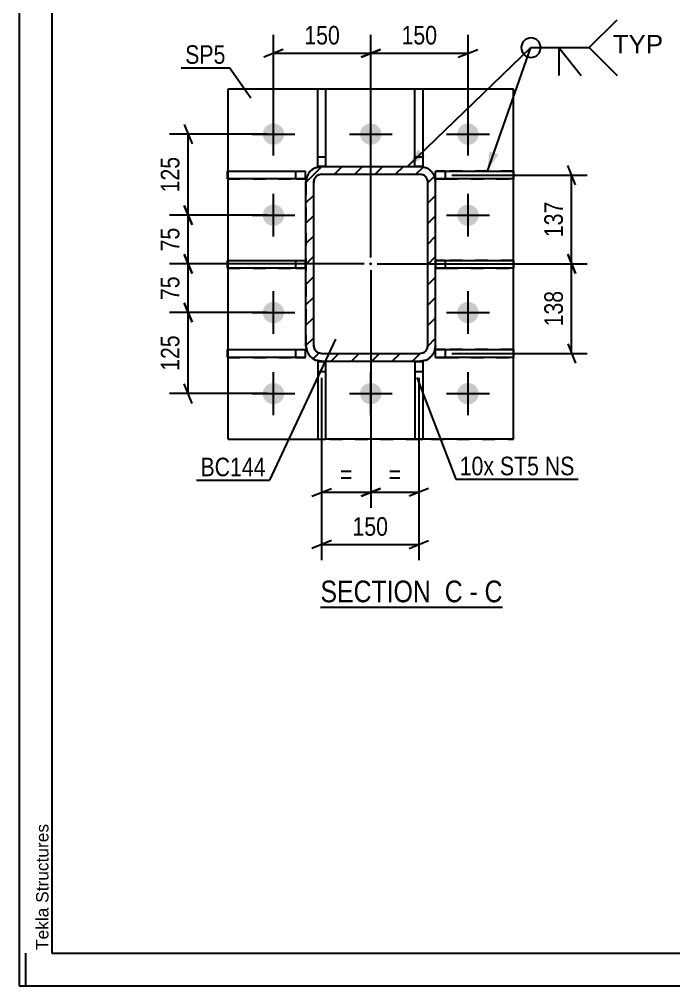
# Model space of a CAD drawing. Header units: millimetres. Extents: x -46 to 795, y -443 to 151.
# Drawn here: x -46.3 to 54.6, y -442.7 to -293.8 of the extents above; entities that cross this region are included whole.
import ezdxf

# ---------------------------------------------------------------- set-up
doc = ezdxf.new("R2010")
doc.units = ezdxf.units.MM
doc.linetypes.add('DXK_LINE_DOT2', pattern=[3.9198, 1.9599, -1.9599])
doc.linetypes.add('DXK_LINE_DOT3', pattern=[5.9187, 2.979, -0.9799, 0.9799, -0.9799])
doc.styles.add('Arial', font='ARIAL.TTF', dxfattribs={"height": 0.2})
doc.styles.add('Arial Narrow', font='ARIALN.TTF', dxfattribs={"height": 0.2})

# ---------------------------------------------------------------- blocks, each defined once
blk = doc.blocks.new('Unknown-761550593-1135')
at = {"color": 5, "linetype": 'Continuous'}
for p, q in [((-46.31, 151.28), (-46.31, -442.72)), ((-41.31, 146.28), (-41.31, -437.72)), ((-45.31, -442.72), (-45.31, -437.72)), ((-41.31, -437.72), (789.69, -437.72)), ((-46.31, -442.72), (794.69, -442.72))]:
    blk.add_line(p, q, dxfattribs=at)
at = {"color": 174, "linetype": 'Continuous', "style": 'Arial'}
blk.add_text('Tekla Structures', height=1.9102, rotation=90, dxfattribs=at).set_placement((-41.81, -437.22))
blk = doc.blocks.new('Unknown-761550593-14 - 15219')
at = {"color": 6, "linetype": 'Continuous'}
blk.add_line((0.15, -384.38), (28.22, -384.38), dxfattribs=at)
at = {"color": 0, "linetype": 'Continuous'}
for points in [[(18.26, -383.63), (18.26, -380.13), (0.15, -380.13), (0.15, -383.63)], [(22.08, -383.63), (22.08, -380.13), (19.31, -380.13), (19.31, -383.63)], [(24.4, -383.63), (24.4, -380.13), (23.13, -380.13), (23.13, -383.63)], [(28.22, -383.63), (28.22, -380.13), (25.45, -380.13), (25.45, -383.63)]]:
    blk.add_wipeout(points, dxfattribs=at)
at = {"color": 7, "linetype": 'Continuous', "style": 'Arial Narrow'}
for s, p in [('SECTION ', (0.15, -383.63)), ('C', (19.31, -383.63)), ('C', (25.45, -383.63)), ('-', (23.13, -383.63))]:
    blk.add_text(s, height=3.34, dxfattribs=at).set_placement(p)
blk = doc.blocks.new('Part-761550593-15275 - 15219')
at = {"color": 2, "linetype": 'Continuous'}
for p, q in [((-14.18, -345.9), (-14.18, -344.7)), ((-14.18, -344.7), (-2.18, -344.7)), ((-2.18, -345.9), (-2.18, -344.7)), ((-2.18, -345.9), (-14.18, -345.9)), ((-2.18, -345.9), (-2.18, -345.9))]:
    blk.add_line(p, q, dxfattribs=at)
at = {"color": 7, "linetype": 'DXK_LINE_DOT2'}
for p, q in [((-14.18, -344.7), (-3.68, -344.7)), ((-3.68, -345.9), (-3.68, -344.7)), ((-3.68, -344.7), (-2.18, -344.7)), ((-14.18, -345.9), (-3.68, -345.9)), ((-3.68, -345.9), (-2.18, -345.9)), ((-2.18, -345.9), (-2.18, -345.9))]:
    blk.add_line(p, q, dxfattribs=at)
blk = doc.blocks.new('Part-761550593-15274 - 15219')
at = {"color": 2, "linetype": 'Continuous'}
for p, q in [((-14.18, -318.4), (-14.18, -317.2)), ((-14.18, -317.2), (-2.18, -317.2)), ((-2.18, -318.4), (-2.18, -317.2)), ((-2.18, -318.4), (-14.18, -318.4)), ((-2.18, -318.4), (-2.18, -318.4))]:
    blk.add_line(p, q, dxfattribs=at)
at = {"color": 7, "linetype": 'DXK_LINE_DOT2'}
for p, q in [((-14.18, -317.2), (-3.68, -317.2)), ((-3.68, -318.4), (-3.68, -317.2)), ((-3.68, -317.2), (-2.18, -317.2)), ((-14.18, -318.4), (-3.68, -318.4)), ((-3.68, -318.4), (-2.18, -318.4)), ((-2.18, -318.4), (-2.18, -318.4))]:
    blk.add_line(p, q, dxfattribs=at)
blk = doc.blocks.new('Part-761550593-15258 - 15219')
at = {"color": 2, "linetype": 'Continuous'}
for p, q in [((-14.1, -304.48), (29.9, -304.48)), ((-14.1, -317.2), (-14.1, -304.48)), ((29.9, -358.48), (29.9, -304.48)), ((-14.1, -330.95), (-14.1, -318.4)), ((-14.1, -344.7), (-14.1, -332.15)), ((-14.1, -358.48), (-14.1, -345.9)), ((-14.1, -358.48), (-0.28, -358.48)), ((-14.1, -358.48), (-14.1, -358.48)), ((14.72, -358.48), (0.92, -358.48)), ((29.9, -358.48), (15.92, -358.48)), ((29.9, -358.48), (29.9, -358.48))]:
    blk.add_line(p, q, dxfattribs=at)
at = {"color": 7, "linetype": 'DXK_LINE_DOT2'}
for p, q in [((-14.1, -304.48), (29.9, -304.48)), ((-14.1, -318.4), (-14.1, -317.2)), ((-14.1, -332.15), (-14.1, -330.95)), ((-14.1, -345.9), (-14.1, -344.7)), ((-14.1, -358.48), (29.9, -358.48)), ((-14.1, -358.48), (-14.1, -358.48)), ((-0.28, -358.48), (0.92, -358.48)), ((15.92, -358.48), (14.72, -358.48)), ((29.9, -358.48), (29.9, -358.48))]:
    blk.add_line(p, q, dxfattribs=at)
blk = doc.blocks.new('Part-761550593-15269 - 15219')
at = {"color": 2, "linetype": 'Continuous'}
for p, q in [((14.72, -346.55), (14.72, -346.55)), ((14.72, -346.55), (14.72, -358.55)), ((14.72, -346.55), (15.92, -346.55)), ((15.92, -346.55), (15.92, -346.55)), ((15.92, -346.55), (15.92, -358.55)), ((15.92, -358.55), (14.72, -358.55))]:
    blk.add_line(p, q, dxfattribs=at)
at = {"color": 7, "linetype": 'DXK_LINE_DOT2'}
for p, q in [((14.72, -346.55), (15.92, -346.55)), ((14.72, -348.05), (15.92, -348.05))]:
    blk.add_line(p, q, dxfattribs=at)
blk = doc.blocks.new('Part-761550593-15270 - 15219')
at = {"color": 2, "linetype": 'Continuous'}
for p, q in [((-0.28, -346.55), (-0.28, -346.55)), ((-0.28, -346.55), (-0.28, -358.55)), ((-0.28, -346.55), (0.92, -346.55)), ((0.92, -346.55), (0.92, -346.55)), ((0.92, -346.55), (0.92, -358.55)), ((0.92, -358.55), (-0.28, -358.55))]:
    blk.add_line(p, q, dxfattribs=at)
at = {"color": 7, "linetype": 'DXK_LINE_DOT2'}
for p, q in [((-0.28, -346.55), (0.92, -346.55)), ((-0.28, -348.05), (0.92, -348.05))]:
    blk.add_line(p, q, dxfattribs=at)
blk = doc.blocks.new('Part-761550593-15271 - 15219')
at = {"color": 2, "linetype": 'Continuous'}
for p, q in [((14.72, -304.48), (15.92, -304.48)), ((14.72, -316.48), (14.72, -304.48)), ((15.92, -304.48), (15.92, -316.48)), ((15.92, -316.48), (15.5, -316.48)), ((15.92, -316.48), (15.92, -316.48))]:
    blk.add_line(p, q, dxfattribs=at)
at = {"color": 7, "linetype": 'DXK_LINE_DOT2'}
for p, q in [((14.72, -314.98), (15.92, -314.98)), ((15.5, -316.48), (14.72, -316.48)), ((15.92, -316.48), (14.72, -316.48)), ((14.72, -316.48), (14.72, -316.48)), ((14.72, -316.48), (14.72, -316.48)), ((15.92, -316.48), (15.92, -316.48))]:
    blk.add_line(p, q, dxfattribs=at)
blk = doc.blocks.new('Part-761550593-15272 - 15219')
at = {"color": 2, "linetype": 'Continuous'}
for p, q in [((-0.28, -304.48), (0.92, -304.48)), ((-0.28, -316.48), (-0.28, -304.48)), ((0.92, -304.48), (0.92, -316.48)), ((-0.28, -316.48), (0.3, -316.48)), ((-0.28, -316.48), (-0.28, -316.48))]:
    blk.add_line(p, q, dxfattribs=at)
at = {"color": 7, "linetype": 'DXK_LINE_DOT2'}
for p, q in [((-0.28, -314.98), (0.92, -314.98)), ((0.92, -316.48), (-0.28, -316.48)), ((-0.28, -316.48), (-0.28, -316.48)), ((0.3, -316.48), (0.92, -316.48)), ((0.92, -316.48), (0.92, -316.48)), ((0.92, -316.48), (0.92, -316.48))]:
    blk.add_line(p, q, dxfattribs=at)
blk = doc.blocks.new('Part-761550593-15273 - 15219')
at = {"color": 2, "linetype": 'Continuous'}
for p, q in [((-14.18, -332.15), (-14.18, -330.95)), ((-14.18, -330.95), (-2.18, -330.95)), ((-2.18, -332.15), (-2.18, -330.95)), ((-2.18, -332.15), (-14.18, -332.15)), ((-2.18, -332.15), (-2.18, -332.15))]:
    blk.add_line(p, q, dxfattribs=at)
at = {"color": 7, "linetype": 'DXK_LINE_DOT2'}
for p, q in [((-14.18, -330.95), (-3.68, -330.95)), ((-3.68, -332.15), (-3.68, -330.95)), ((-3.68, -330.95), (-2.18, -330.95)), ((-14.18, -332.15), (-3.68, -332.15)), ((-3.68, -332.15), (-2.18, -332.15)), ((-2.18, -332.15), (-2.18, -332.15))]:
    blk.add_line(p, q, dxfattribs=at)
blk = doc.blocks.new('Part-761550593-15276 - 15219')
at = {"color": 2, "linetype": 'Continuous'}
for p, q in [((17.9, -330.95), (29.9, -330.95)), ((29.9, -330.95), (29.9, -332.15)), ((29.9, -332.15), (17.9, -332.15))]:
    blk.add_line(p, q, dxfattribs=at)
at = {"color": 7, "linetype": 'DXK_LINE_DOT2'}
for p, q in [((19.4, -330.95), (17.9, -330.95)), ((17.9, -330.95), (17.9, -330.95)), ((17.9, -330.95), (17.9, -332.15)), ((29.9, -330.95), (19.4, -330.95)), ((19.4, -330.95), (19.4, -332.15)), ((17.9, -332.15), (19.4, -332.15)), ((19.4, -332.15), (29.9, -332.15))]:
    blk.add_line(p, q, dxfattribs=at)
blk = doc.blocks.new('Part-761550593-15277 - 15219')
at = {"color": 2, "linetype": 'Continuous'}
for p, q in [((17.9, -317.2), (17.9, -317.2)), ((17.9, -317.2), (29.9, -317.2)), ((17.9, -318.4), (17.9, -317.2)), ((29.9, -317.2), (29.9, -318.4)), ((29.9, -318.4), (17.9, -318.4))]:
    blk.add_line(p, q, dxfattribs=at)
at = {"color": 7, "linetype": 'DXK_LINE_DOT2'}
for p, q in [((19.4, -317.2), (17.9, -317.2)), ((29.9, -317.2), (19.4, -317.2)), ((19.4, -317.2), (19.4, -318.4)), ((17.9, -318.4), (17.9, -318.4)), ((17.9, -318.4), (19.4, -318.4)), ((19.4, -318.4), (29.9, -318.4))]:
    blk.add_line(p, q, dxfattribs=at)
blk = doc.blocks.new('Bolt-761550593-15342 - 15219')
at = {"linetype": 'Continuous'}
for points in [[(-8.75, -311.48), (-8.72, -311.14), (-8.61, -310.81), (-8.44, -310.51), (-8.21, -310.26), (-7.93, -310.05), (-7.61, -309.91), (-7.28, -309.84), (-6.93, -309.84), (-6.59, -309.91), (-6.28, -310.05), (-6, -310.26), (-5.77, -310.51), (-5.6, -310.81), (-5.49, -311.14), (-5.45, -311.48), (-5.49, -311.83), (-5.6, -312.15), (-5.77, -312.45), (-6, -312.71), (-6.28, -312.91), (-6.59, -313.05), (-6.93, -313.12), (-7.28, -313.12), (-7.61, -313.05), (-7.93, -312.91), (-8.21, -312.71), (-8.44, -312.45), (-8.61, -312.15), (-8.72, -311.83)], [(6.25, -311.48), (6.28, -311.14), (6.39, -310.81), (6.56, -310.51), (6.79, -310.26), (7.07, -310.05), (7.39, -309.91), (7.72, -309.84), (8.07, -309.84), (8.41, -309.91), (8.72, -310.05), (9, -310.26), (9.23, -310.51), (9.4, -310.81), (9.51, -311.14), (9.55, -311.48), (9.51, -311.83), (9.4, -312.15), (9.23, -312.45), (9, -312.71), (8.72, -312.91), (8.41, -313.05), (8.07, -313.12), (7.72, -313.12), (7.39, -313.05), (7.07, -312.91), (6.79, -312.71), (6.56, -312.45), (6.39, -312.15), (6.28, -311.83)], [(21.25, -311.48), (21.28, -311.14), (21.39, -310.81), (21.56, -310.51), (21.79, -310.26), (22.07, -310.05), (22.39, -309.91), (22.72, -309.84), (23.07, -309.84), (23.41, -309.91), (23.72, -310.05), (24, -310.26), (24.23, -310.51), (24.4, -310.81), (24.51, -311.14), (24.55, -311.48), (24.51, -311.83), (24.4, -312.15), (24.23, -312.45), (24, -312.71), (23.72, -312.91), (23.41, -313.05), (23.07, -313.12), (22.72, -313.12), (22.39, -313.05), (22.07, -312.91), (21.79, -312.71), (21.56, -312.45), (21.39, -312.15), (21.28, -311.83)], [(-8.75, -323.98), (-8.72, -323.64), (-8.61, -323.31), (-8.44, -323.01), (-8.21, -322.76), (-7.93, -322.55), (-7.61, -322.41), (-7.28, -322.34), (-6.93, -322.34), (-6.59, -322.41), (-6.28, -322.55), (-6, -322.76), (-5.77, -323.01), (-5.6, -323.31), (-5.49, -323.64), (-5.45, -323.98), (-5.49, -324.33), (-5.6, -324.65), (-5.77, -324.95), (-6, -325.21), (-6.28, -325.41), (-6.59, -325.55), (-6.93, -325.62), (-7.28, -325.62), (-7.61, -325.55), (-7.93, -325.41), (-8.21, -325.21), (-8.44, -324.95), (-8.61, -324.65), (-8.72, -324.33)], [(21.25, -323.98), (21.28, -323.64), (21.39, -323.31), (21.56, -323.01), (21.79, -322.76), (22.07, -322.55), (22.39, -322.41), (22.72, -322.34), (23.07, -322.34), (23.41, -322.41), (23.72, -322.55), (24, -322.76), (24.23, -323.01), (24.4, -323.31), (24.51, -323.64), (24.55, -323.98), (24.51, -324.33), (24.4, -324.65), (24.23, -324.95), (24, -325.21), (23.72, -325.41), (23.41, -325.55), (23.07, -325.62), (22.72, -325.62), (22.39, -325.55), (22.07, -325.41), (21.79, -325.21), (21.56, -324.95), (21.39, -324.65), (21.28, -324.33)], [(-8.75, -338.98), (-8.72, -338.64), (-8.61, -338.31), (-8.44, -338.01), (-8.21, -337.76), (-7.93, -337.55), (-7.61, -337.41), (-7.28, -337.34), (-6.93, -337.34), (-6.59, -337.41), (-6.28, -337.55), (-6, -337.76), (-5.77, -338.01), (-5.6, -338.31), (-5.49, -338.64), (-5.45, -338.98), (-5.49, -339.33), (-5.6, -339.65), (-5.77, -339.95), (-6, -340.21), (-6.28, -340.41), (-6.59, -340.55), (-6.93, -340.62), (-7.28, -340.62), (-7.61, -340.55), (-7.93, -340.41), (-8.21, -340.21), (-8.44, -339.95), (-8.61, -339.65), (-8.72, -339.33)], [(21.25, -338.98), (21.28, -338.64), (21.39, -338.31), (21.56, -338.01), (21.79, -337.76), (22.07, -337.55), (22.39, -337.41), (22.72, -337.34), (23.07, -337.34), (23.41, -337.41), (23.72, -337.55), (24, -337.76), (24.23, -338.01), (24.4, -338.31), (24.51, -338.64), (24.55, -338.98), (24.51, -339.33), (24.4, -339.65), (24.23, -339.95), (24, -340.21), (23.72, -340.41), (23.41, -340.55), (23.07, -340.62), (22.72, -340.62), (22.39, -340.55), (22.07, -340.41), (21.79, -340.21), (21.56, -339.95), (21.39, -339.65), (21.28, -339.33)], [(-8.75, -351.48), (-8.72, -351.14), (-8.61, -350.81), (-8.44, -350.51), (-8.21, -350.26), (-7.93, -350.05), (-7.61, -349.91), (-7.28, -349.84), (-6.93, -349.84), (-6.59, -349.91), (-6.28, -350.05), (-6, -350.26), (-5.77, -350.51), (-5.6, -350.81), (-5.49, -351.14), (-5.45, -351.48), (-5.49, -351.83), (-5.6, -352.15), (-5.77, -352.45), (-6, -352.71), (-6.28, -352.91), (-6.59, -353.05), (-6.93, -353.12), (-7.28, -353.12), (-7.61, -353.05), (-7.93, -352.91), (-8.21, -352.71), (-8.44, -352.45), (-8.61, -352.15), (-8.72, -351.83)], [(6.25, -351.48), (6.28, -351.14), (6.39, -350.81), (6.56, -350.51), (6.79, -350.26), (7.07, -350.05), (7.39, -349.91), (7.72, -349.84), (8.07, -349.84), (8.41, -349.91), (8.72, -350.05), (9, -350.26), (9.23, -350.51), (9.4, -350.81), (9.51, -351.14), (9.55, -351.48), (9.51, -351.83), (9.4, -352.15), (9.23, -352.45), (9, -352.71), (8.72, -352.91), (8.41, -353.05), (8.07, -353.12), (7.72, -353.12), (7.39, -353.05), (7.07, -352.91), (6.79, -352.71), (6.56, -352.45), (6.39, -352.15), (6.28, -351.83)], [(21.25, -351.48), (21.28, -351.14), (21.39, -350.81), (21.56, -350.51), (21.79, -350.26), (22.07, -350.05), (22.39, -349.91), (22.72, -349.84), (23.07, -349.84), (23.41, -349.91), (23.72, -350.05), (24, -350.26), (24.23, -350.51), (24.4, -350.81), (24.51, -351.14), (24.55, -351.48), (24.51, -351.83), (24.4, -352.15), (24.23, -352.45), (24, -352.71), (23.72, -352.91), (23.41, -353.05), (23.07, -353.12), (22.72, -353.12), (22.39, -353.05), (22.07, -352.91), (21.79, -352.71), (21.56, -352.45), (21.39, -352.15), (21.28, -351.83)]]:
    blk.add_hatch(color=1, dxfattribs=at).paths.add_polyline_path(points)
at = {"color": 1, "linetype": 'Continuous'}
for p, q in [((-7.1, -314.78), (-7.1, -308.18)), ((7.9, -314.78), (7.9, -308.18)), ((22.9, -314.78), (22.9, -308.18)), ((-10.4, -311.48), (-3.8, -311.48)), ((4.6, -311.48), (11.2, -311.48)), ((19.6, -311.48), (26.2, -311.48)), ((-7.1, -327.28), (-7.1, -320.68)), ((22.9, -327.28), (22.9, -320.68)), ((-10.4, -323.98), (-3.8, -323.98)), ((19.6, -323.98), (26.2, -323.98)), ((-7.1, -342.28), (-7.1, -335.68)), ((22.9, -342.28), (22.9, -335.68)), ((-10.4, -338.98), (-3.8, -338.98)), ((19.6, -338.98), (26.2, -338.98)), ((-7.1, -354.78), (-7.1, -348.18)), ((7.9, -354.78), (7.9, -348.18)), ((22.9, -354.78), (22.9, -348.18)), ((-10.4, -351.48), (-3.8, -351.48)), ((4.6, -351.48), (11.2, -351.48)), ((19.6, -351.48), (26.2, -351.48))]:
    blk.add_line(p, q, dxfattribs=at)
blk = doc.blocks.new('Part-761550593-15278 - 15219')
at = {"color": 2, "linetype": 'Continuous'}
for p, q in [((17.9, -344.7), (17.9, -344.7)), ((17.9, -344.7), (29.9, -344.7)), ((17.9, -345.9), (17.9, -344.7)), ((29.9, -344.7), (29.9, -345.9)), ((29.9, -345.9), (17.9, -345.9))]:
    blk.add_line(p, q, dxfattribs=at)
at = {"color": 7, "linetype": 'DXK_LINE_DOT2'}
for p, q in [((19.4, -344.7), (17.9, -344.7)), ((29.9, -344.7), (19.4, -344.7)), ((19.4, -344.7), (19.4, -345.9)), ((17.9, -345.9), (17.9, -345.9)), ((17.9, -345.9), (19.4, -345.9)), ((19.4, -345.9), (29.9, -345.9))]:
    blk.add_line(p, q, dxfattribs=at)
blk = doc.blocks.new('Part-761550593-15326 - 15219')
at = {"linetype": 'Continuous'}
h = blk.add_hatch(dxfattribs=at)
h.set_pattern_fill('', scale=0.7, style=0, pattern_type=0)
h.set_pattern_definition([(45, (-2.1033, -344.0824), (-1.57154, 1.57154), [])])
h.paths.add_polyline_path([(-2.1, -318.88), (-2.1, -344.08), (-1.92, -345), (-1.4, -345.78), (-0.62, -346.3), (0.3, -346.48), (15.5, -346.48), (16.42, -346.3), (17.19, -345.78), (17.71, -345), (17.9, -344.08), (17.9, -318.88), (17.71, -317.96), (17.19, -317.19), (16.42, -316.67), (15.5, -316.48), (0.3, -316.48), (-0.62, -316.67), (-1.4, -317.19), (-1.92, -317.96)])
h.paths.add_polyline_path([(-0.55, -318.03), (-0.16, -317.77), (0.3, -317.68), (15.5, -317.68), (15.96, -317.77), (16.35, -318.03), (16.61, -318.42), (16.7, -318.88), (16.7, -344.08), (16.61, -344.54), (16.35, -344.93), (15.96, -345.19), (15.5, -345.28), (0.3, -345.28), (-0.16, -345.19), (-0.55, -344.93), (-0.81, -344.54), (-0.9, -344.08), (-0.9, -318.88), (-0.81, -318.42)])
blk.add_hatch(color=30, dxfattribs=at).paths.add_polyline_path([(7.9, -331.58, -1), (7.9, -331.38, -1)])
at = {"color": 7, "linetype": 'DXK_LINE_DOT2'}
for p, q in [((-0.62, -316.67), (0.3, -316.48)), ((0.3, -316.48), (15.5, -316.48)), ((15.5, -316.48), (16.42, -316.67)), ((-2.1, -318.88), (-1.92, -317.96)), ((-0.81, -318.42), (-0.9, -318.88)), ((0.3, -317.68), (-0.16, -317.77)), ((0.3, -317.68), (15.5, -317.68)), ((15.96, -317.77), (15.5, -317.68)), ((16.7, -318.88), (16.61, -318.42)), ((17.71, -317.96), (17.9, -318.88)), ((-2.1, -318.88), (-2.1, -344.08)), ((-0.9, -344.08), (-0.9, -318.88)), ((16.7, -344.08), (16.7, -318.88)), ((17.9, -344.08), (17.9, -318.88)), ((-1.92, -345), (-2.1, -344.08)), ((-0.9, -344.08), (-0.81, -344.54)), ((-0.16, -345.19), (0.3, -345.28)), ((0.3, -345.28), (15.5, -345.28)), ((15.5, -345.28), (15.96, -345.19)), ((16.61, -344.54), (16.7, -344.08)), ((17.9, -344.08), (17.71, -345)), ((0.3, -346.48), (-0.62, -346.3)), ((0.3, -346.48), (15.5, -346.48)), ((16.42, -346.3), (15.5, -346.48))]:
    blk.add_line(p, q, dxfattribs=at)
at = {"color": 2, "linetype": 'Continuous'}
for p, q in [((0.3, -316.48), (-0.62, -316.67)), ((0.3, -316.48), (0.3, -316.48)), ((0.3, -316.48), (15.5, -316.48)), ((15.5, -316.48), (15.5, -316.48)), ((16.42, -316.67), (15.5, -316.48)), ((-1.92, -317.96), (-2.1, -318.88)), ((-0.9, -318.88), (-0.81, -318.42)), ((-0.16, -317.77), (0.3, -317.68)), ((0.3, -317.68), (0.3, -317.68)), ((0.3, -317.68), (15.5, -317.68)), ((15.5, -317.68), (15.5, -317.68)), ((15.5, -317.68), (15.96, -317.77)), ((16.61, -318.42), (16.7, -318.88)), ((17.9, -318.88), (17.71, -317.96)), ((-2.1, -318.88), (-2.1, -318.88)), ((-2.1, -344.08), (-2.1, -318.88)), ((-0.9, -318.88), (-0.9, -318.88)), ((-0.9, -344.08), (-0.9, -318.88)), ((16.7, -318.88), (16.7, -318.88)), ((16.7, -344.08), (16.7, -318.88)), ((17.9, -318.88), (17.9, -318.88)), ((17.9, -344.08), (17.9, -318.88)), ((-2.1, -344.08), (-2.1, -344.08)), ((-2.1, -344.08), (-1.92, -345)), ((-0.9, -344.08), (-0.9, -344.08)), ((-0.81, -344.54), (-0.9, -344.08)), ((0.3, -345.28), (-0.16, -345.19)), ((0.3, -345.28), (0.3, -345.28)), ((0.3, -345.28), (15.5, -345.28)), ((15.96, -345.19), (15.5, -345.28)), ((15.5, -345.28), (15.5, -345.28)), ((16.7, -344.08), (16.61, -344.54)), ((16.7, -344.08), (16.7, -344.08)), ((17.71, -345), (17.9, -344.08)), ((17.9, -344.08), (17.9, -344.08)), ((-0.62, -346.3), (0.3, -346.48)), ((0.3, -346.48), (0.3, -346.48)), ((0.3, -346.48), (15.5, -346.48)), ((15.5, -346.48), (16.42, -346.3)), ((15.5, -346.48), (15.5, -346.48))]:
    blk.add_line(p, q, dxfattribs=at)
at = {"color": 7, "linetype": 'DXK_LINE_DOT3'}
blk.add_line((7.9, -331.48), (7.9, -331.48), dxfattribs=at)
at = {"color": 30, "linetype": 'DXK_LINE_DOT3'}
blk.add_line((7.9, -331.48), (7.9, -331.48), dxfattribs=at)
at = {"color": 30, "linetype": 'Continuous'}
blk.add_circle((7.9, -331.48), 0.1, dxfattribs=at)
at = {"color": 7, "linetype": 'DXK_LINE_DOT2'}
for centre, radius, start, end in [((0.3, -318.88), 2.4, 112.5, 157.5), ((15.5, -318.88), 2.4, 22.5, 67.5), ((0.3, -318.88), 1.2, 112.5, 157.5), ((15.5, -318.88), 1.2, 22.5, 67.5), ((0.3, -344.08), 2.4, 202.5, 247.5), ((0.3, -344.08), 1.2, 202.5, 247.5), ((15.5, -344.08), 1.2, 292.5, 337.5), ((15.5, -344.08), 2.4, 292.5, 337.5)]:
    blk.add_arc(centre, radius, start, end, dxfattribs=at)
at = {"color": 2, "linetype": 'Continuous'}
for centre, radius, start, end in [((0.3, -318.88), 2.4, 112.5, 157.5), ((15.5, -318.88), 2.4, 22.5, 67.5), ((0.3, -318.88), 1.2, 112.5, 157.5), ((15.5, -318.88), 1.2, 22.5, 67.5), ((0.3, -344.08), 2.4, 202.5, 247.5), ((0.3, -344.08), 1.2, 202.5, 247.5), ((15.5, -344.08), 1.2, 292.5, 337.5), ((15.5, -344.08), 2.4, 292.5, 337.5)]:
    blk.add_arc(centre, radius, start, end, dxfattribs=at)
blk = doc.blocks.new('StraightDimension-761550593-16676 - 15219')
at = {"color": 7, "linetype": 'Continuous'}
for p, q in [((39.48, -319.3), (38.28, -316.3)), ((20.4, -317.8), (41.28, -317.8)), ((38.88, -331.46), (38.88, -317.8)), ((38.28, -329.96), (39.48, -332.96)), ((8.9, -331.46), (41.28, -331.46))]:
    blk.add_line(p, q, dxfattribs=at)
at = {"color": 0}
blk.add_wipeout([(38.13, -321.29), (33.93, -321.29), (33.93, -327.97), (38.13, -327.97)], dxfattribs=at)
at = {"color": 3, "style": 'Arial Narrow'}
blk.add_text('137', height=2.863, rotation=90.0002, dxfattribs=at).set_placement((37.53, -327.37))
blk = doc.blocks.new('StraightDimension-761550593-16677 - 15219')
at = {"color": 7, "linetype": 'Continuous'}
for p, q in [((39.48, -332.96), (38.28, -329.96)), ((8.9, -331.46), (41.28, -331.46)), ((38.88, -345.3), (38.88, -331.46)), ((38.28, -343.8), (39.48, -346.8)), ((20.4, -345.3), (41.28, -345.3))]:
    blk.add_line(p, q, dxfattribs=at)
at = {"color": 0}
blk.add_wipeout([(38.13, -335.04), (33.93, -335.04), (33.93, -341.72), (38.13, -341.72)], dxfattribs=at)
at = {"color": 3, "style": 'Arial Narrow'}
blk.add_text('138', height=2.863, rotation=90.0002, dxfattribs=at).set_placement((37.53, -341.12))
blk = doc.blocks.new('StraightDimension-761550593-16601 - 15219')
at = {"color": 7, "linetype": 'Continuous'}
for p, q in [((7.9, -330.48), (7.9, -296.17)), ((22.9, -310.48), (22.9, -296.17)), ((9.4, -298.42), (6.4, -299.62)), ((7.9, -299.02), (22.9, -299.02)), ((21.4, -299.62), (24.4, -298.42))]:
    blk.add_line(p, q, dxfattribs=at)
at = {"color": 0}
blk.add_wipeout([(18.74, -298.27), (18.74, -294.07), (12.05, -294.07), (12.05, -298.27)], dxfattribs=at)
at = {"color": 3, "style": 'Arial Narrow'}
blk.add_text('150', height=2.863, dxfattribs=at).set_placement((12.65, -297.67))
blk = doc.blocks.new('StraightDimension-761550593-16602 - 15219')
at = {"color": 7, "linetype": 'Continuous'}
for p, q in [((-7.1, -310.48), (-7.1, -296.17)), ((7.9, -330.48), (7.9, -296.17)), ((-5.6, -298.42), (-8.6, -299.62)), ((-7.1, -299.02), (7.9, -299.02)), ((6.4, -299.62), (9.4, -298.42))]:
    blk.add_line(p, q, dxfattribs=at)
at = {"color": 0}
blk.add_wipeout([(3.74, -298.27), (3.74, -294.07), (-2.95, -294.07), (-2.95, -298.27)], dxfattribs=at)
at = {"color": 3, "style": 'Arial Narrow'}
blk.add_text('150', height=2.863, dxfattribs=at).set_placement((-2.35, -297.67))
blk = doc.blocks.new('StraightDimension-761550593-16637 - 15219')
at = {"color": 7, "linetype": 'Continuous'}
for p, q in [((-20.87, -309.98), (-19.67, -312.98)), ((-8.1, -311.48), (-23.12, -311.48)), ((-20.27, -323.98), (-20.27, -311.48)), ((-19.67, -325.48), (-20.87, -322.48)), ((-8.1, -323.98), (-23.12, -323.98))]:
    blk.add_line(p, q, dxfattribs=at)
at = {"color": 0}
blk.add_wipeout([(-21.02, -314.39), (-25.22, -314.39), (-25.22, -321.07), (-21.02, -321.07)], dxfattribs=at)
at = {"color": 3, "style": 'Arial Narrow'}
blk.add_text('125', height=2.863, rotation=90.0002, dxfattribs=at).set_placement((-21.62, -320.47))
blk = doc.blocks.new('StraightDimension-761550593-16638 - 15219')
at = {"color": 7, "linetype": 'Continuous'}
for p, q in [((-20.87, -322.48), (-19.67, -325.48)), ((-8.1, -323.98), (-23.12, -323.98)), ((-20.27, -331.48), (-20.27, -323.98)), ((-19.67, -332.98), (-20.87, -329.98)), ((6.9, -331.48), (-23.12, -331.48))]:
    blk.add_line(p, q, dxfattribs=at)
at = {"color": 0}
blk.add_wipeout([(-21.02, -325.3), (-25.22, -325.3), (-25.22, -330.16), (-21.02, -330.16)], dxfattribs=at)
at = {"color": 3, "style": 'Arial Narrow'}
blk.add_text('75', height=2.863, rotation=90.0002, dxfattribs=at).set_placement((-21.62, -329.56))
blk = doc.blocks.new('StraightDimension-761550593-16639 - 15219')
at = {"color": 7, "linetype": 'Continuous'}
for p, q in [((-20.87, -329.98), (-19.67, -332.98)), ((6.9, -331.48), (-23.12, -331.48)), ((-20.27, -338.98), (-20.27, -331.48)), ((-19.67, -340.48), (-20.87, -337.48)), ((-8.1, -338.98), (-23.12, -338.98))]:
    blk.add_line(p, q, dxfattribs=at)
at = {"color": 0}
blk.add_wipeout([(-21.02, -332.8), (-25.22, -332.8), (-25.22, -337.66), (-21.02, -337.66)], dxfattribs=at)
at = {"color": 3, "style": 'Arial Narrow'}
blk.add_text('75', height=2.863, rotation=90.0002, dxfattribs=at).set_placement((-21.62, -337.06))
blk = doc.blocks.new('StraightDimension-761550593-16640 - 15219')
at = {"color": 7, "linetype": 'Continuous'}
for p, q in [((-20.87, -337.48), (-19.67, -340.48)), ((-8.1, -338.98), (-23.12, -338.98)), ((-20.27, -351.48), (-20.27, -338.98)), ((-19.67, -352.98), (-20.87, -349.98)), ((-8.1, -351.48), (-23.12, -351.48))]:
    blk.add_line(p, q, dxfattribs=at)
at = {"color": 0}
blk.add_wipeout([(-21.02, -341.89), (-25.22, -341.89), (-25.22, -348.57), (-21.02, -348.57)], dxfattribs=at)
at = {"color": 3, "style": 'Arial Narrow'}
blk.add_text('125', height=2.863, rotation=90.0002, dxfattribs=at).set_placement((-21.62, -347.97))
blk = doc.blocks.new('StraightDimension-761550593-16666 - 15219')
at = {"color": 7, "linetype": 'Continuous'}
for p, q in [((7.9, -332.46), (7.9, -369.08)), ((15.32, -349.05), (15.32, -369.08)), ((6.4, -367.28), (9.4, -366.08)), ((16.82, -366.08), (13.82, -367.28)), ((7.9, -366.68), (15.32, -366.68))]:
    blk.add_line(p, q, dxfattribs=at)
at = {"color": 0}
blk.add_wipeout([(13.17, -365.93), (13.17, -361.73), (10.05, -361.73), (10.05, -365.93)], dxfattribs=at)
at = {"color": 3, "style": 'Arial Narrow'}
blk.add_text('=', height=2.86, dxfattribs=at).set_placement((10.65, -365.33))
blk = doc.blocks.new('StraightDimension-761550593-16667 - 15219')
at = {"color": 7, "linetype": 'Continuous'}
for p, q in [((7.9, -332.46), (7.9, -369.08)), ((0.32, -349.05), (0.32, -369.08)), ((-1.18, -367.28), (1.82, -366.08)), ((9.4, -366.08), (6.4, -367.28)), ((0.32, -366.68), (7.9, -366.68))]:
    blk.add_line(p, q, dxfattribs=at)
at = {"color": 0}
blk.add_wipeout([(5.67, -365.93), (5.67, -361.73), (2.55, -361.73), (2.55, -365.93)], dxfattribs=at)
at = {"color": 3, "style": 'Arial Narrow'}
blk.add_text('=', height=2.86, dxfattribs=at).set_placement((3.15, -365.33))
blk = doc.blocks.new('StraightDimension-761550593-16685 - 15219')
at = {"color": 7, "linetype": 'Continuous'}
for p, q in [((0.32, -349.05), (0.32, -377.13)), ((15.32, -349.05), (15.32, -377.13)), ((1.82, -374.13), (-1.18, -375.33)), ((0.32, -374.73), (15.32, -374.73)), ((13.82, -375.33), (16.82, -374.13))]:
    blk.add_line(p, q, dxfattribs=at)
at = {"color": 0}
blk.add_wipeout([(11.16, -373.98), (11.16, -369.78), (4.48, -369.78), (4.48, -373.98)], dxfattribs=at)
at = {"color": 3, "style": 'Arial Narrow'}
blk.add_text('150', height=2.863, dxfattribs=at).set_placement((5.08, -373.38))
blk = doc.blocks.new('WeldMark-761550593-16921 - 15219')
at = {"linetype": 'Continuous'}
for points in [[(16.26, -314.94), (13.58, -316.48), (15.22, -313.86)], [(27.59, -314.62), (25.88, -317.2), (26.18, -314.12)]]:
    blk.add_hatch(color=30, dxfattribs=at).paths.add_polyline_path(points)
at = {"color": 30, "linetype": 'Continuous'}
for p, q in [((13.58, -316.48), (32.61, -298.16)), ((25.88, -317.2), (32.61, -298.16)), ((32.61, -298.16), (41.61, -298.16))]:
    blk.add_line(p, q, dxfattribs=at)
at = {"color": 3, "linetype": 'Continuous'}
for q in [(40.33, -302.44), (36.9, -302.44)]:
    blk.add_line((36.9, -298.16), q, dxfattribs=at)
for start, end in [(90, 270), (270, 90)]:
    blk.add_arc((32.61, -298.16), 1.5, start, end, dxfattribs=at)
at = {"color": 0, "linetype": 'Continuous'}
blk.add_wipeout([(52.99, -299.06), (52.99, -296.06), (45.21, -296.06), (45.21, -299.06)], dxfattribs=at)
blk.add_wipeout([(52.99, -299.06), (52.99, -296.06), (45.21, -296.06), (45.21, -299.06)], dxfattribs=at)
at = {"color": 3, "linetype": 'Continuous'}
for q in [(45.9, -293.87), (45.9, -302.44)]:
    blk.add_line((41.61, -298.16), q, dxfattribs=at)
at = {"color": 3, "linetype": 'Continuous', "style": 'Arial'}
blk.add_text('TYP', height=2.865, dxfattribs=at).set_placement((45.21, -299.06))
blk = doc.blocks.new('Mark-761550593-16876 - 15219')
at = {"color": 0}
blk.add_wipeout([(-14.51, -300.65), (-14.51, -297.65), (-20.72, -297.65), (-20.72, -300.65)], dxfattribs=at)
blk.add_wipeout([(-14.51, -300.65), (-14.51, -297.65), (-20.72, -297.65), (-20.72, -300.65)], dxfattribs=at)
at = {"color": 30, "linetype": 'Continuous'}
for p in [(-21.32, -301.25), (-10.62, -305.93)]:
    blk.add_line(p, (-13.91, -301.25), dxfattribs=at)
at = {"color": 3, "style": 'Arial Narrow'}
blk.add_text('SP5', height=2.863, dxfattribs=at).set_placement((-20.72, -300.65))
blk = doc.blocks.new('Mark-761550593-16741 - 15219')
at = {"color": 0}
blk.add_wipeout([(-8.31, -364.21), (-8.31, -361.21), (-18.36, -361.21), (-18.36, -364.21)], dxfattribs=at)
blk.add_wipeout([(-8.31, -364.21), (-8.31, -361.21), (-18.36, -361.21), (-18.36, -364.21)], dxfattribs=at)
at = {"color": 30, "linetype": 'Continuous'}
for p in [(2.48, -343.1), (-18.96, -364.81)]:
    blk.add_line(p, (-7.71, -364.81), dxfattribs=at)
at = {"color": 3, "style": 'Arial Narrow'}
blk.add_text('BC144', height=2.863, dxfattribs=at).set_placement((-18.36, -364.21))
blk = doc.blocks.new('MarkSet-761550593-16861 - 15219')
at = {"color": 0}
for points in [[(26.92, -364.06), (26.92, -361.06), (21.62, -361.06), (21.62, -364.06)], [(33.85, -364.06), (33.85, -361.06), (27.82, -361.06), (27.82, -364.06)], [(39.31, -364.06), (39.31, -361.06), (34.75, -361.06), (34.75, -364.06)]]:
    blk.add_wipeout(points, dxfattribs=at)
for points in [[(26.92, -364.06), (26.92, -361.06), (21.62, -361.06), (21.62, -364.06)], [(33.85, -364.06), (33.85, -361.06), (27.82, -361.06), (27.82, -364.06)], [(39.31, -364.06), (39.31, -361.06), (34.75, -361.06), (34.75, -364.06)]]:
    blk.add_wipeout(points, dxfattribs=at)
at = {"color": 30, "linetype": 'Continuous'}
for p, q in [((14.99, -348.98), (21.02, -364.66)), ((21.02, -364.66), (39.91, -364.66))]:
    blk.add_line(p, q, dxfattribs=at)
at = {"color": 3, "style": 'Arial Narrow'}
for s, p in [('10x', (21.62, -364.06)), ('ST5', (27.82, -364.06)), ('NS', (34.75, -364.06))]:
    blk.add_text(s, height=2.863, dxfattribs=at).set_placement(p)

msp = doc.modelspace()

# ---------------------------------------------------------------- block references
for name in ['Unknown-761550593-1135', 'Part-761550593-15258 - 15219', 'Part-761550593-15272 - 15219', 'Part-761550593-15271 - 15219', 'Bolt-761550593-15342 - 15219', 'Part-761550593-15274 - 15219', 'Part-761550593-15326 - 15219', 'Part-761550593-15277 - 15219', 'Part-761550593-15273 - 15219', 'Part-761550593-15276 - 15219', 'Part-761550593-15275 - 15219', 'Part-761550593-15278 - 15219', 'Part-761550593-15270 - 15219', 'Part-761550593-15269 - 15219']:
    msp.add_blockref(name, (0, 0))

# ---------------------------------------------------------------- next in the draw order: block references
for name in ['Mark-761550593-16876 - 15219', 'StraightDimension-761550593-16676 - 15219', 'Unknown-761550593-14 - 15219']:
    msp.add_blockref(name, (0, 0))

# ---------------------------------------------------------------- next in the draw order: block references
msp.add_blockref('StraightDimension-761550593-16677 - 15219', (0, 0))

# ---------------------------------------------------------------- next in the draw order: block references
msp.add_blockref('StraightDimension-761550593-16601 - 15219', (0, 0))

# ---------------------------------------------------------------- next in the draw order: block references
for name in ['StraightDimension-761550593-16602 - 15219', 'WeldMark-761550593-16921 - 15219']:
    msp.add_blockref(name, (0, 0))

# ---------------------------------------------------------------- next in the draw order: block references
msp.add_blockref('StraightDimension-761550593-16637 - 15219', (0, 0))

# ---------------------------------------------------------------- next in the draw order: block references
msp.add_blockref('StraightDimension-761550593-16638 - 15219', (0, 0))

# ---------------------------------------------------------------- next in the draw order: block references
msp.add_blockref('StraightDimension-761550593-16639 - 15219', (0, 0))

# ---------------------------------------------------------------- next in the draw order: block references
for name in ['StraightDimension-761550593-16666 - 15219', 'StraightDimension-761550593-16640 - 15219']:
    msp.add_blockref(name, (0, 0))

# ---------------------------------------------------------------- next in the draw order: block references
msp.add_blockref('StraightDimension-761550593-16667 - 15219', (0, 0))

# ---------------------------------------------------------------- next in the draw order: block references
msp.add_blockref('StraightDimension-761550593-16685 - 15219', (0, 0))

# ---------------------------------------------------------------- next in the draw order: block references
for name in ['Mark-761550593-16741 - 15219', 'MarkSet-761550593-16861 - 15219']:
    msp.add_blockref(name, (0, 0))

doc.saveas('drawing.dxf')
